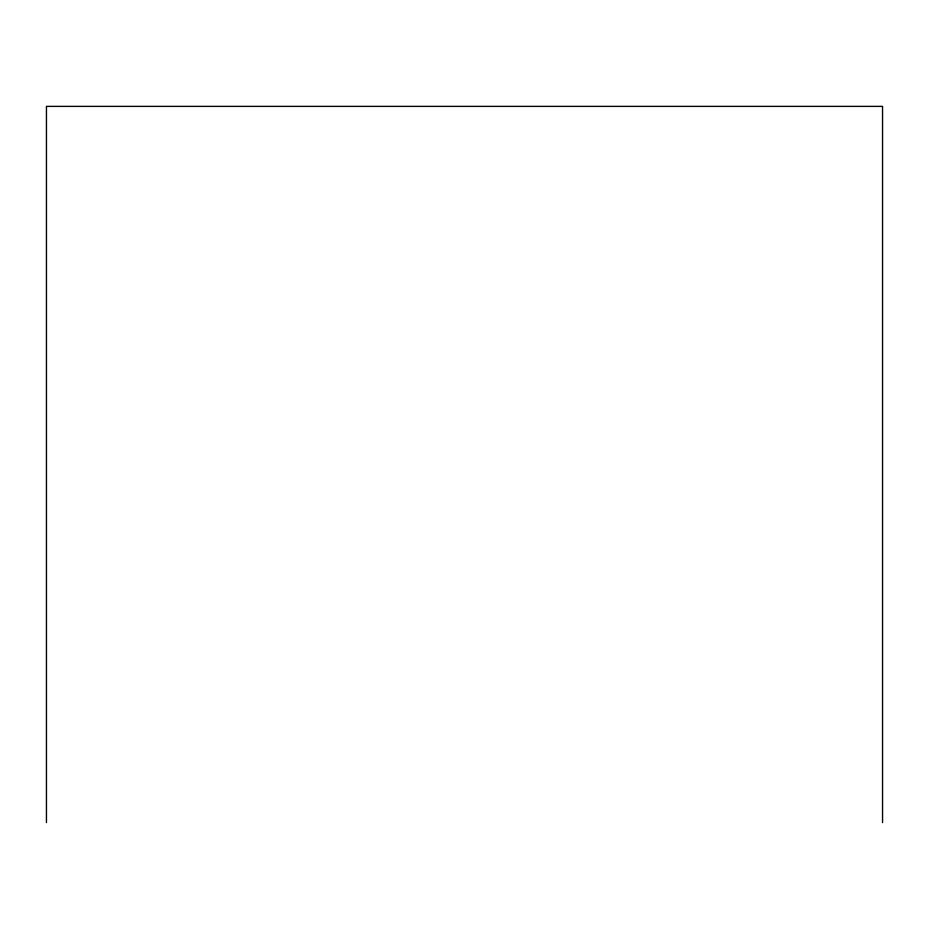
<?xml version="1.0" encoding="UTF-8"?>
<svg xmlns="http://www.w3.org/2000/svg" width="929" height="929" viewBox="0 0 929 929"><rect width="100%" height="100%" fill="white"/><g stroke="black" fill="none" stroke-linecap="round" stroke-linejoin="round"><path stroke-width="1.39" d="M882.55 822.618L882.55 106.382L46.45 106.382L46.45 822.618"/></g></svg>
